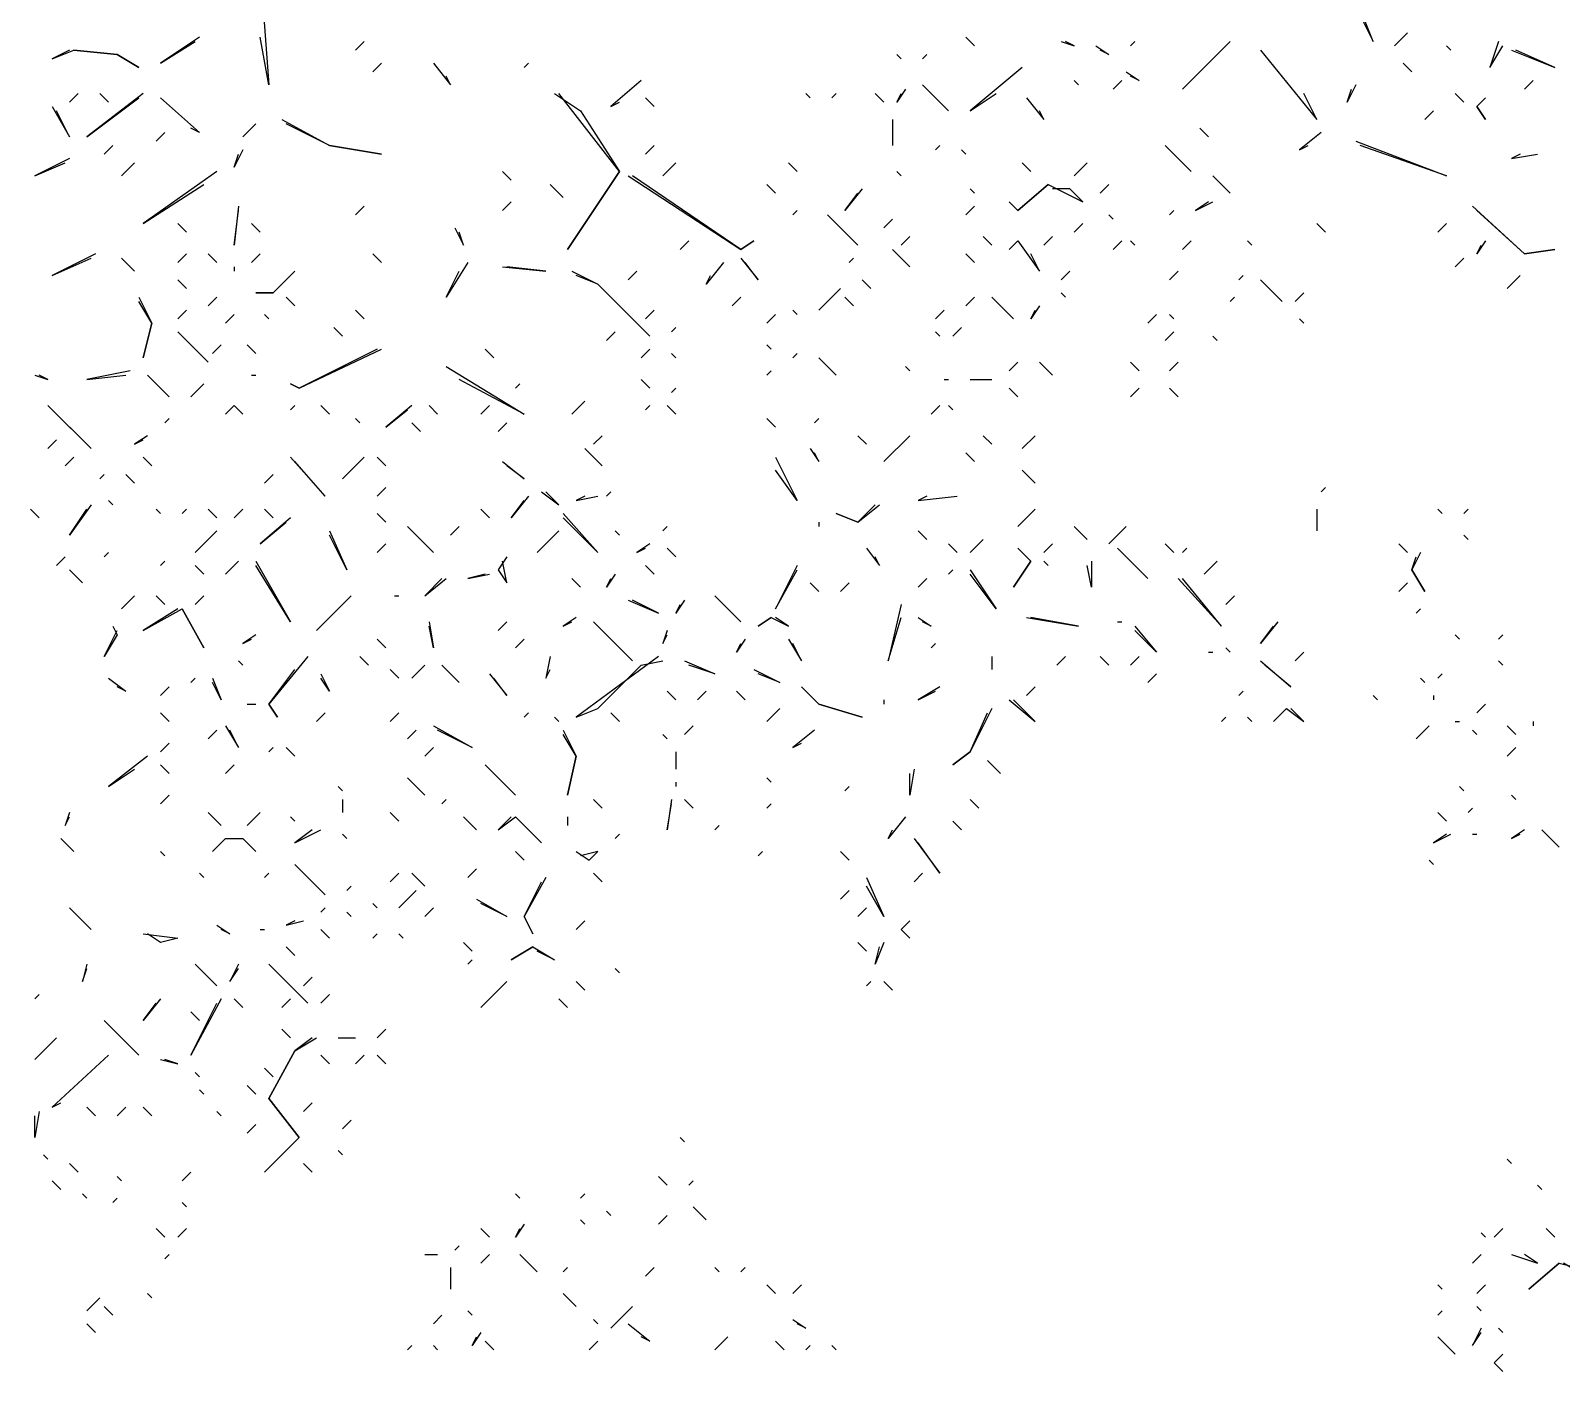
# Model space of a CAD drawing. Extents: x 1 to 2775, y -31 to 2075.
# Drawn here: x 2438.3 to 2497.2, y 1575.8 to 1627.4 of the extents above; entities that cross this region are included whole.
import ezdxf

# ---------------------------------------------------------------- set-up
doc = ezdxf.new("R2010")
doc.units = 0
doc.layers.add('LINEWORK', color=4, linetype='CONTINUOUS')

msp = doc.modelspace()

# ---------------------------------------------------------------- linework, layer by layer
at = {"layer": 'LINEWORK'}
for points in [[(2447.1667, 1629.8333), (2447.5, 1625.3333), (2447.1667, 1627.1667)], [(2489.5, 1628), (2490, 1627), (2489.6667, 1627.8333)], [(2491.3333, 1627.3333), (2490.8333, 1626.8333)], [(2444.8333, 1627.1667), (2443.3333, 1626.1667), (2444.6667, 1627)], [(2451.1667, 1627), (2450.8333, 1626.6667)], [(2474.3333, 1627.1667), (2474.6667, 1626.8333)], [(2478, 1627), (2478.5, 1626.8333), (2478.1667, 1627)], [(2479.3333, 1626.8333), (2479.8333, 1626.5), (2479.5, 1626.6667)], [(2480.8333, 1627), (2480.6667, 1626.8333)], [(2484.5, 1627), (2482.6667, 1625.1667)], [(2492.8333, 1626.8333), (2493, 1626.6667)], [(2494.8333, 1627), (2494.5, 1626), (2495, 1626.8333)], [(2439.8333, 1626.6667), (2439.1667, 1626.3333), (2440, 1626.6667), (2441.6667, 1626.5), (2442.5, 1626), (2441.6667, 1626.5), (2440, 1626.6667)], [(2451.8333, 1626.1667), (2451.5, 1625.8333)], [(2453.8333, 1626.1667), (2454.5, 1625.3333), (2454.3333, 1625.6667)], [(2457.5, 1626.1667), (2457.3333, 1626)], [(2471.6667, 1626.5), (2471.8333, 1626.3333)], [(2472.8333, 1626.5), (2472.6667, 1626.3333)], [(2485.6667, 1626.6667), (2487.8333, 1624), (2487.3333, 1625)], [(2491.1667, 1626.1667), (2491.5, 1625.8333)], [(2495.3333, 1626.6667), (2497, 1626), (2495.5, 1626.6667)], [(2476.5, 1626), (2474.5, 1624.3333), (2475.5, 1625)], [(2480.5, 1625.8333), (2481, 1625.5), (2480.6667, 1625.6667)], [(2440.1667, 1625), (2439.8333, 1624.6667)], [(2442.6667, 1625), (2440.5, 1623.3333), (2442.5, 1624.8333)], [(2441, 1625), (2441.3333, 1624.6667)], [(2458.5, 1625), (2459.5, 1624.3333), (2461, 1622), (2459, 1619), (2461, 1622), (2458.6667, 1625)], [(2461.8333, 1625.5), (2460.6667, 1624.5), (2461, 1624.6667)], [(2468.1667, 1625), (2468.3333, 1624.8333)], [(2469.3333, 1625), (2469.1667, 1624.8333)], [(2470.8333, 1625), (2471.1667, 1624.6667)], [(2472, 1625.1667), (2471.6667, 1624.6667), (2471.8333, 1625)], [(2472.6667, 1625.3333), (2473.6667, 1624.3333)], [(2478.5, 1625.5), (2478.6667, 1625.3333)], [(2480.3333, 1625.5), (2480, 1625.1667)], [(2489.3333, 1625.3333), (2489, 1624.6667), (2489.1667, 1625.1667)], [(2493.1667, 1625), (2493.5, 1624.6667)], [(2496.1667, 1625.5), (2495.8333, 1625.1667)], [(2439.1667, 1624.5), (2439.8333, 1623.3333), (2439.3333, 1624.3333)], [(2443.3333, 1624.8333), (2444.8333, 1623.5), (2444.5, 1623.6667)], [(2462, 1624.8333), (2462.3333, 1624.5)], [(2476.6667, 1624.8333), (2477.3333, 1624), (2477.1667, 1624.3333)], [(2494.3333, 1624.8333), (2494, 1624.5), (2494.3333, 1624), (2494, 1624.5)], [(2447, 1623.8333), (2446.5, 1623.3333)], [(2448, 1624), (2449.8333, 1623), (2451.8333, 1622.6667), (2449.8333, 1623), (2448.1667, 1623.8333)], [(2471.5, 1624), (2471.5, 1623)], [(2492.3333, 1624.3333), (2492, 1624)], [(2443.5, 1623.5), (2443.1667, 1623.1667)], [(2483.3333, 1623.6667), (2483.6667, 1623.3333)], [(2488, 1623.5), (2487.1667, 1622.8333), (2487.5, 1623)], [(2489.3333, 1623.1667), (2492.8333, 1621.8333), (2489.5, 1623)], [(2441.5, 1623), (2441.1667, 1622.6667)], [(2446.5, 1622.8333), (2446.1667, 1622.1667), (2446.3333, 1622.6667)], [(2462.3333, 1623), (2462, 1622.6667)], [(2473.3333, 1623), (2473.1667, 1622.8333)], [(2474.1667, 1622.8333), (2474.3333, 1622.6667)], [(2482, 1623), (2483, 1622)], [(2495.6667, 1622.6667), (2495.3333, 1622.5), (2496.3333, 1622.6667)], [(2439.8333, 1622.5), (2438.5, 1621.8333), (2439.6667, 1622.3333)], [(2442.3333, 1622.3333), (2441.8333, 1621.8333)], [(2445.5, 1622), (2442.6667, 1620), (2445, 1621.5)], [(2456.5, 1622), (2456.8333, 1621.6667)], [(2463.1667, 1622.3333), (2462.6667, 1621.8333)], [(2467.5, 1622.3333), (2467.8333, 1622)], [(2471.6667, 1622), (2471.8333, 1621.8333)], [(2476.5, 1622.3333), (2476.8333, 1622)], [(2479, 1622.3333), (2478.5, 1621.8333)], [(2458.3333, 1621.5), (2458.8333, 1621)], [(2461.3333, 1621.8333), (2465.6667, 1619), (2466.1667, 1619.3333), (2465.6667, 1619), (2461.5, 1621.8333)], [(2466.6667, 1621.5), (2467, 1621.1667)], [(2477.5, 1621.5), (2476.3333, 1620.5), (2476, 1620.8333), (2476.3333, 1620.5), (2477.5, 1621.5), (2478.8333, 1620.8333), (2478.3333, 1621.3333), (2477.6667, 1621.3333)], [(2479.8333, 1621.5), (2479.5, 1621.1667)], [(2483.8333, 1621.8333), (2484.5, 1621.1667)], [(2456.8333, 1620.8333), (2456.5, 1620.5)], [(2470.3333, 1621.3333), (2469.6667, 1620.5), (2470.1667, 1621.1667)], [(2474.5, 1621.3333), (2474.6667, 1621.1667)], [(2483.6667, 1620.8333), (2483.1667, 1620.5), (2483.8333, 1620.8333)], [(2446.3333, 1620.6667), (2446.1667, 1619.1667), (2446.3333, 1620.5)], [(2451.1667, 1620.6667), (2450.8333, 1620.3333)], [(2467.8333, 1620.5), (2467.6667, 1620.3333)], [(2469, 1620.3333), (2470.1667, 1619.1667)], [(2474.6667, 1620.6667), (2474.3333, 1620.3333)], [(2479.8333, 1620.3333), (2480, 1620.1667)], [(2482.3333, 1620.5), (2482.1667, 1620.3333)], [(2493.8333, 1620.6667), (2495.8333, 1618.8333), (2497, 1619), (2495.8333, 1618.8333), (2494, 1620.5)], [(2444, 1620), (2444.3333, 1619.6667)], [(2446.8333, 1620), (2447.1667, 1619.6667)], [(2454.6667, 1619.8333), (2455, 1619.1667), (2454.8333, 1619.6667)], [(2471.5, 1620.1667), (2471.1667, 1619.8333)], [(2478.8333, 1620), (2478.5, 1619.6667)], [(2487.8333, 1620), (2488.1667, 1619.6667)], [(2492.8333, 1620), (2492.5, 1619.6667)], [(2463.6667, 1619.3333), (2463.3333, 1619)], [(2472.1667, 1619.5), (2471.8333, 1619.1667)], [(2475, 1619.5), (2475.3333, 1619.1667)], [(2476.3333, 1619.3333), (2476, 1619), (2476.3333, 1619.3333), (2477.1667, 1618.1667), (2476.8333, 1618.8333)], [(2477.6667, 1619.5), (2477.3333, 1619.1667)], [(2480.3333, 1619.3333), (2480, 1619)], [(2480.6667, 1619.3333), (2480.8333, 1619.1667)], [(2483, 1619.3333), (2482.6667, 1619)], [(2485.1667, 1619.3333), (2485.3333, 1619.1667)], [(2494.3333, 1619.3333), (2494, 1618.8333), (2494.1667, 1619.1667)], [(2440.8333, 1618.8333), (2439.1667, 1618), (2440.6667, 1618.6667)], [(2441.8333, 1618.6667), (2442.3333, 1618.1667)], [(2444.3333, 1618.8333), (2444, 1618.5)], [(2445.1667, 1618.8333), (2445.5, 1618.5)], [(2447.1667, 1618.8333), (2446.8333, 1618.5)], [(2451.5, 1618.8333), (2451.8333, 1618.5)], [(2455.1667, 1618.5), (2454.3333, 1617.1667), (2454.8333, 1618.1667)], [(2465, 1618.5), (2464.3333, 1617.6667), (2464.5, 1618)], [(2465.6667, 1618.6667), (2466.3333, 1617.8333), (2465.8333, 1618.5)], [(2470, 1618.6667), (2469.8333, 1618.5)], [(2471.5, 1619), (2472.1667, 1618.3333)], [(2474.3333, 1618.8333), (2474.6667, 1618.5)], [(2493.5, 1618.6667), (2493.1667, 1618.3333)], [(2446.1667, 1618.3333), (2446.1667, 1618.1667)], [(2448.5, 1618.1667), (2447.6667, 1617.3333), (2447, 1617.3333), (2447.6667, 1617.3333)], [(2456.5, 1618.3333), (2458.1667, 1618.1667), (2456.6667, 1618.3333)], [(2459.1667, 1618.1667), (2460.1667, 1617.6667), (2462.1667, 1615.6667), (2460.1667, 1617.6667), (2459.3333, 1618)], [(2461.6667, 1618.1667), (2461.3333, 1617.8333)], [(2478.3333, 1618.1667), (2478, 1617.8333)], [(2482.5, 1618.1667), (2482.1667, 1617.8333)], [(2485, 1618), (2484.8333, 1617.8333)], [(2495.6667, 1618), (2495.1667, 1617.5)], [(2444, 1617.8333), (2444.3333, 1617.5)], [(2469.5, 1617.5), (2468.6667, 1616.6667)], [(2470.3333, 1617.8333), (2470.6667, 1617.5)], [(2478, 1617.3333), (2478.1667, 1617.1667)], [(2485.6667, 1617.8333), (2486.5, 1617)], [(2487.3333, 1617.3333), (2487, 1617)], [(2442.5, 1617.1667), (2443, 1616.1667), (2442.6667, 1614.8333), (2443, 1616.1667), (2442.5, 1617)], [(2445.5, 1617.1667), (2445.1667, 1616.8333)], [(2448.1667, 1617.1667), (2448.5, 1616.8333)], [(2465.6667, 1617.1667), (2465.3333, 1616.8333)], [(2469.6667, 1617.1667), (2470, 1616.8333)], [(2474.6667, 1617.1667), (2474.3333, 1616.8333)], [(2475.3333, 1617.1667), (2476.1667, 1616.3333)], [(2477.1667, 1616.8333), (2476.8333, 1616.3333), (2477, 1616.6667)], [(2484.6667, 1617.1667), (2484.5, 1617)], [(2444.3333, 1616.6667), (2444, 1616.3333)], [(2446.1667, 1616.5), (2445.8333, 1616.1667)], [(2447.3333, 1616.5), (2447.5, 1616.3333)], [(2450.8333, 1616.6667), (2451.1667, 1616.3333)], [(2462.3333, 1616.6667), (2462, 1616.3333)], [(2467, 1616.5), (2466.6667, 1616.1667)], [(2467.6667, 1616.6667), (2467.8333, 1616.5)], [(2473.5, 1616.6667), (2473.1667, 1616.3333)], [(2481.6667, 1616.5), (2481.3333, 1616.1667)], [(2482.1667, 1616.5), (2482.3333, 1616.3333)], [(2487.1667, 1616.3333), (2487.3333, 1616.1667)], [(2444, 1615.8333), (2445.1667, 1614.6667)], [(2450, 1616), (2450.3333, 1615.6667)], [(2460.8333, 1615.8333), (2460.5, 1615.5)], [(2463.1667, 1616), (2463, 1615.8333)], [(2473.1667, 1615.8333), (2473.3333, 1615.6667)], [(2474.1667, 1616), (2473.8333, 1615.6667)], [(2482.3333, 1615.8333), (2482, 1615.5)], [(2483.8333, 1615.6667), (2484, 1615.5)], [(2445.6667, 1615.3333), (2445.3333, 1615)], [(2446.6667, 1615.3333), (2447, 1615)], [(2451.6667, 1615.1667), (2448.6667, 1613.6667), (2448.3333, 1613.8333), (2448.6667, 1613.6667), (2451.8333, 1615.1667)], [(2455.8333, 1615.1667), (2456.1667, 1614.8333)], [(2462.1667, 1615.1667), (2461.8333, 1614.8333)], [(2463, 1615), (2463.1667, 1614.8333)], [(2466.6667, 1615.3333), (2466.8333, 1615.1667)], [(2467.8333, 1615), (2467.6667, 1614.8333)], [(2442.1667, 1614.3333), (2440.5, 1614), (2442, 1614.1667)], [(2454.3333, 1614.5), (2457.3333, 1612.6667), (2454.8333, 1614)], [(2466.8333, 1614.3333), (2466.6667, 1614.1667)], [(2468.6667, 1614.8333), (2469.3333, 1614.1667)], [(2472, 1614.5), (2472.1667, 1614.3333)], [(2476.3333, 1614.6667), (2476, 1614.3333)], [(2477.1667, 1614.6667), (2477.6667, 1614.1667)], [(2480.6667, 1614.6667), (2481, 1614.3333)], [(2482.5, 1614.6667), (2482.1667, 1614.3333)], [(2438.5, 1614.1667), (2439, 1614), (2438.6667, 1614.1667)], [(2442.8333, 1614.1667), (2443.6667, 1613.3333)], [(2445, 1613.8333), (2444.5, 1613.3333)], [(2446.8333, 1614.1667), (2447, 1614.1667)], [(2457.1667, 1613.8333), (2457, 1613.6667)], [(2461.8333, 1614), (2462.1667, 1613.6667)], [(2473.5, 1614), (2473.6667, 1614)], [(2474.5, 1614), (2475.3333, 1614)], [(2459.6667, 1613.1667), (2459.1667, 1612.6667)], [(2463.1667, 1613.6667), (2463, 1613.5)], [(2476, 1613.6667), (2476.3333, 1613.3333)], [(2481, 1613.6667), (2480.6667, 1613.3333)], [(2482.1667, 1613.6667), (2482.5, 1613.3333)], [(2439, 1613), (2440.6667, 1611.3333), (2439.1667, 1612.8333)], [(2446.1667, 1613), (2445.8333, 1612.6667), (2446.1667, 1613), (2446.5, 1612.6667)], [(2448.5, 1613), (2448.3333, 1612.8333)], [(2449.5, 1613), (2449.8333, 1612.6667)], [(2453, 1613), (2452, 1612.1667), (2452.8333, 1612.8333)], [(2453.6667, 1613), (2454, 1612.6667)], [(2456, 1613), (2455.6667, 1612.6667)], [(2462.1667, 1613), (2462, 1612.8333)], [(2462.8333, 1613), (2463.1667, 1612.6667)], [(2473.3333, 1613), (2473, 1612.6667)], [(2473.6667, 1613), (2473.8333, 1612.8333)], [(2443.6667, 1612.5), (2443.5, 1612.3333)], [(2450.8333, 1612.5), (2451, 1612.3333)], [(2453, 1612.3333), (2453.3333, 1612)], [(2456.6667, 1612.3333), (2456.3333, 1612)], [(2466.6667, 1612.5), (2467, 1612.1667)], [(2468.6667, 1612.5), (2468.5, 1612.3333)], [(2439.3333, 1611.6667), (2439, 1611.3333)], [(2442.8333, 1611.8333), (2442.3333, 1611.5), (2442.6667, 1611.6667)], [(2460.3333, 1611.8333), (2460, 1611.5)], [(2470.1667, 1611.8333), (2470.5, 1611.5)], [(2472.1667, 1611.8333), (2471.1667, 1610.8333)], [(2475, 1611.8333), (2475.3333, 1611.5)], [(2477, 1611.8333), (2476.5, 1611.3333)], [(2440, 1611), (2439.6667, 1610.6667)], [(2442.6667, 1611), (2443, 1610.6667)], [(2448.3333, 1611), (2449.6667, 1609.5), (2448.5, 1610.8333)], [(2451.1667, 1611), (2450.3333, 1610.1667)], [(2451.6667, 1611), (2452, 1610.6667)], [(2456.5, 1610.8333), (2457.3333, 1610.1667), (2456.6667, 1610.6667)], [(2459.6667, 1611.3333), (2460.3333, 1610.6667)], [(2467, 1611), (2467.8333, 1609.3333), (2467, 1610.5)], [(2468.3333, 1611.3333), (2468.6667, 1610.8333), (2468.5, 1611.1667)], [(2474.3333, 1611.1667), (2474.6667, 1610.8333)], [(2441.1667, 1610.3333), (2441, 1610.1667)], [(2442, 1610.3333), (2442.3333, 1610)], [(2447.6667, 1610.3333), (2447.3333, 1610)], [(2476.5, 1610.5), (2477, 1610)], [(2452, 1609.8333), (2451.6667, 1609.5)], [(2458, 1609.6667), (2458.6667, 1609.1667), (2458.1667, 1609.6667)], [(2460.6667, 1609.6667), (2460.5, 1609.5)], [(2488.1667, 1609.8333), (2488, 1609.6667)], [(2440.6667, 1609.1667), (2439.8333, 1608), (2440.5, 1609)], [(2441.3333, 1609.3333), (2441.5, 1609.1667)], [(2457.5, 1609.5), (2456.8333, 1608.6667), (2457.3333, 1609.3333)], [(2459.6667, 1609.5), (2459.3333, 1609.3333), (2460.1667, 1609.5)], [(2470.8333, 1609.1667), (2470.1667, 1608.5), (2469.3333, 1608.8333), (2470.1667, 1608.5), (2471, 1609.1667)], [(2472.8333, 1609.5), (2472.5, 1609.3333), (2474, 1609.5)], [(2438.3333, 1609), (2438.6667, 1608.6667)], [(2443.1667, 1609), (2443.3333, 1608.8333)], [(2444.3333, 1609), (2444.1667, 1608.8333)], [(2445.1667, 1609), (2445.5, 1608.6667)], [(2446.5, 1609), (2446.1667, 1608.6667)], [(2448.3333, 1608.6667), (2447.1667, 1607.6667), (2448.1667, 1608.5)], [(2447.3333, 1609), (2447.6667, 1608.6667)], [(2451.6667, 1608.8333), (2452, 1608.5)], [(2455.6667, 1609), (2456, 1608.6667)], [(2458.8333, 1608.8333), (2460.1667, 1607.3333), (2458.8333, 1608.6667)], [(2468.6667, 1608.5), (2468.6667, 1608.3333)], [(2477, 1609), (2476.3333, 1608.3333)], [(2487.8333, 1609), (2487.8333, 1608.1667)], [(2492.5, 1609), (2492.6667, 1608.8333)], [(2493.6667, 1609), (2493.5, 1608.8333)], [(2445.5, 1608.1667), (2444.6667, 1607.3333)], [(2449.8333, 1608.1667), (2450.5, 1606.6667), (2449.8333, 1608)], [(2452.8333, 1608.3333), (2453.8333, 1607.3333)], [(2454.8333, 1608.3333), (2454.5, 1608)], [(2458.6667, 1608.1667), (2457.8333, 1607.3333)], [(2460.8333, 1608.1667), (2461, 1608)], [(2462.8333, 1608.3333), (2462.6667, 1608.1667)], [(2472.5, 1608.1667), (2472.8333, 1607.8333)], [(2478.5, 1608.3333), (2479, 1607.8333)], [(2480.5, 1608.3333), (2479.8333, 1607.6667)], [(2493.5, 1608), (2493.6667, 1607.8333)], [(2441.3333, 1607.3333), (2441.1667, 1607.1667)], [(2452, 1607.6667), (2451.6667, 1607.3333)], [(2462.1667, 1607.6667), (2461.6667, 1607.3333), (2462, 1607.5)], [(2462.8333, 1607.5), (2463.1667, 1607.1667)], [(2470.5, 1607.5), (2471, 1606.8333), (2470.8333, 1607.1667)], [(2473.6667, 1607.6667), (2474, 1607.3333)], [(2475, 1607.8333), (2474.5, 1607.3333)], [(2476.3333, 1607.5), (2476.8333, 1607), (2476.1667, 1606), (2476.8333, 1607)], [(2477.6667, 1607.6667), (2477.3333, 1607.3333)], [(2480.1667, 1607.5), (2481.3333, 1606.3333)], [(2482, 1607.6667), (2482.3333, 1607.3333)], [(2482.8333, 1607.5), (2482.6667, 1607.3333)], [(2491, 1607.6667), (2491.3333, 1607.3333)], [(2491.8333, 1607.3333), (2491.5, 1606.6667), (2492, 1605.8333), (2491.5, 1606.6667), (2491.6667, 1607.1667)], [(2439.6667, 1607.1667), (2439.3333, 1606.8333)], [(2439.8333, 1606.6667), (2440.3333, 1606.1667)], [(2443.5, 1607), (2443.3333, 1606.8333)], [(2444.6667, 1606.8333), (2445, 1606.5)], [(2446.3333, 1607), (2445.8333, 1606.5)], [(2447, 1607), (2448.3333, 1604.6667), (2447, 1606.8333)], [(2456.6667, 1607.1667), (2456.3333, 1606.6667), (2456.6667, 1606.1667), (2456.5, 1607)], [(2462, 1606.8333), (2462.3333, 1606.5)], [(2467.8333, 1606.8333), (2467, 1605.1667), (2467.8333, 1606.6667)], [(2473.8333, 1606.6667), (2473.6667, 1606.5)], [(2474.5, 1606.6667), (2475.5, 1605.1667), (2474.5, 1606.5)], [(2477.3333, 1607), (2477.5, 1606.8333)], [(2479.1667, 1607), (2479.1667, 1606), (2479, 1606.8333)], [(2484, 1607), (2483.5, 1606.5)], [(2454.1667, 1606.3333), (2453.5, 1605.6667), (2454.3333, 1606.3333)], [(2455.8333, 1606.5), (2455.1667, 1606.3333), (2456, 1606.5)], [(2459.1667, 1606.3333), (2459.5, 1606)], [(2460.8333, 1606.5), (2460.5, 1606), (2460.6667, 1606.3333)], [(2468.3333, 1606.1667), (2468.6667, 1605.8333)], [(2469.8333, 1606.1667), (2469.5, 1605.8333)], [(2472.8333, 1606.3333), (2472.5, 1606)], [(2482.5, 1606.3333), (2484.1667, 1604.5), (2482.6667, 1606.3333)], [(2491.3333, 1606.1667), (2491, 1605.8333)], [(2442.3333, 1605.6667), (2441.8333, 1605.1667)], [(2443.1667, 1605.6667), (2443.5, 1605.3333)], [(2445, 1605.6667), (2444.6667, 1605.3333)], [(2450.6667, 1605.6667), (2449.3333, 1604.3333)], [(2452.3333, 1605.6667), (2452.5, 1605.6667)], [(2461.3333, 1605.5), (2462.5, 1605), (2461.5, 1605.5)], [(2463.5, 1605.5), (2463.1667, 1605), (2463.3333, 1605.3333)], [(2464.6667, 1605.6667), (2465.6667, 1604.6667)], [(2484.6667, 1605.6667), (2484.3333, 1605.3333)], [(2444, 1605.1667), (2442.6667, 1604.3333), (2444.1667, 1605.1667), (2445, 1603.6667), (2444.1667, 1605.1667)], [(2471.8333, 1605.3333), (2471.3333, 1603.1667), (2471.8333, 1604.8333)], [(2491.8333, 1605.1667), (2491.6667, 1605)], [(2441.5, 1604.5), (2441.6667, 1604.1667), (2441.1667, 1603.3333), (2441.6667, 1604.3333)], [(2453.6667, 1604.6667), (2453.8333, 1603.6667), (2453.6667, 1604.5)], [(2456.6667, 1604.6667), (2456.3333, 1604.3333)], [(2459.3333, 1604.8333), (2458.8333, 1604.5), (2459.1667, 1604.6667)], [(2460, 1604.6667), (2461.5, 1603.1667)], [(2462.8333, 1604.3333), (2462.6667, 1603.8333), (2462.8333, 1604.1667)], [(2466.8333, 1604.8333), (2466.3333, 1604.5), (2466.8333, 1604.8333), (2467.5, 1604.5), (2467, 1604.8333)], [(2472.5, 1604.8333), (2473, 1604.5), (2472.6667, 1604.6667)], [(2476.6667, 1604.8333), (2478.6667, 1604.5), (2476.8333, 1604.8333)], [(2480.1667, 1604.6667), (2480.3333, 1604.6667)], [(2480.8333, 1604.5), (2481.6667, 1603.5), (2480.8333, 1604.3333)], [(2486.3333, 1604.6667), (2485.6667, 1603.8333), (2486.1667, 1604.5)], [(2447, 1604.1667), (2446.5, 1603.8333), (2446.8333, 1604)], [(2451.6667, 1604), (2452, 1603.6667)], [(2457.3333, 1604), (2457, 1603.6667)], [(2465.8333, 1604), (2465.5, 1603.5), (2465.6667, 1603.8333)], [(2467.5, 1604), (2468, 1603.1667), (2467.6667, 1603.8333)], [(2473.1667, 1603.8333), (2473, 1603.6667)], [(2493.1667, 1604.1667), (2493.3333, 1604)], [(2495, 1604.1667), (2494.8333, 1604)], [(2446.3333, 1603.1667), (2446.5, 1603)], [(2449, 1603.3333), (2447.5, 1601.5), (2447.8333, 1601), (2447.5, 1601.5), (2448.5, 1602.8333)], [(2451, 1603.3333), (2451.3333, 1603)], [(2458.3333, 1603.3333), (2458.1667, 1602.5), (2458.3333, 1602.8333)], [(2462.5, 1603.3333), (2459.3333, 1601), (2460.1667, 1601.3333), (2461.8333, 1603), (2462.6667, 1603.1667)], [(2463.5, 1603.1667), (2464.6667, 1602.6667), (2463.6667, 1603)], [(2475.3333, 1603.3333), (2475.3333, 1602.8333)], [(2478.1667, 1603.3333), (2477.8333, 1603)], [(2479.5, 1603.3333), (2479.8333, 1603)], [(2481, 1603.3333), (2480.6667, 1603)], [(2483.6667, 1603.5), (2483.8333, 1603.5)], [(2484.3333, 1603.6667), (2484.5, 1603.5)], [(2485.6667, 1603.1667), (2486.8333, 1602.1667), (2485.8333, 1603)], [(2487.3333, 1603.5), (2487, 1603.1667)], [(2494.8333, 1603.1667), (2495, 1603)], [(2449.5, 1602.6667), (2449.8333, 1602), (2449.5, 1602.5)], [(2452.1667, 1602.8333), (2452.5, 1602.5)], [(2453.5, 1603), (2453, 1602.5)], [(2454.1667, 1603), (2454.8333, 1602.3333)], [(2456, 1602.6667), (2456.6667, 1601.8333), (2456.1667, 1602.5)], [(2466.1667, 1602.8333), (2467.1667, 1602.3333), (2466.3333, 1602.6667)], [(2481.6667, 1602.6667), (2481.3333, 1602.3333)], [(2492.6667, 1602.6667), (2492.5, 1602.5)], [(2441.3333, 1602.5), (2442, 1602), (2441.6667, 1602.1667)], [(2443.6667, 1602.1667), (2443.3333, 1601.8333)], [(2444.6667, 1602.5), (2444.5, 1602.3333)], [(2445.3333, 1602.5), (2445.6667, 1601.6667), (2445.3333, 1602.3333)], [(2462.8333, 1602), (2463.1667, 1601.6667)], [(2464.3333, 1602), (2464, 1601.6667)], [(2465.5, 1602), (2465.8333, 1601.6667)], [(2468, 1602.1667), (2468.6667, 1601.5), (2470.3333, 1601), (2468.6667, 1601.5)], [(2473.3333, 1602.1667), (2472.5, 1601.6667), (2473.1667, 1602)], [(2477, 1602.1667), (2476.6667, 1601.8333)], [(2485, 1602), (2484.8333, 1601.8333)], [(2491.8333, 1602.5), (2492, 1602.3333)], [(2446.6667, 1601.5), (2447, 1601.5)], [(2471.1667, 1601.6667), (2471.1667, 1601.5)], [(2476, 1601.6667), (2477, 1600.8333), (2476.1667, 1601.6667)], [(2490, 1601.8333), (2490.1667, 1601.6667)], [(2492.3333, 1601.8333), (2492.3333, 1601.6667)], [(2494.3333, 1601.5), (2494, 1601.1667)], [(2443.3333, 1601.1667), (2443.6667, 1600.8333)], [(2449.6667, 1601.1667), (2449.3333, 1600.8333)], [(2452.5, 1601.1667), (2452.1667, 1600.8333)], [(2457.5, 1601.1667), (2457.3333, 1601)], [(2458.5, 1601), (2458.6667, 1600.8333)], [(2460.6667, 1601.1667), (2461, 1600.8333)], [(2467.1667, 1601.3333), (2466.6667, 1600.8333)], [(2475.3333, 1601.3333), (2474.5, 1599.6667), (2473.8333, 1599.1667), (2474.5, 1599.6667), (2475.1667, 1601.1667)], [(2484.3333, 1601), (2484.1667, 1600.8333)], [(2485.1667, 1601), (2485.3333, 1600.8333)], [(2486.6667, 1601.3333), (2486.1667, 1600.8333), (2486.6667, 1601.3333), (2487.3333, 1600.8333), (2486.8333, 1601.3333)], [(2493.1667, 1600.8333), (2493.3333, 1600.8333)], [(2496.1667, 1600.8333), (2496.1667, 1600.6667)], [(2445.5, 1600.5), (2445.1667, 1600.1667)], [(2445.8333, 1600.6667), (2446.3333, 1599.8333), (2446, 1600.5)], [(2453.1667, 1600.5), (2452.8333, 1600.1667)], [(2453.8333, 1600.6667), (2455.3333, 1599.8333), (2454, 1600.5)], [(2458.8333, 1600.5), (2459.3333, 1599.5), (2459, 1598), (2459.3333, 1599.5), (2458.8333, 1600.3333)], [(2462.6667, 1600.3333), (2462.8333, 1600.1667)], [(2463.8333, 1600.6667), (2463.5, 1600.3333)], [(2468.5, 1600.5), (2467.6667, 1599.8333), (2468, 1600)], [(2492.1667, 1600.6667), (2491.6667, 1600.1667)], [(2493.8333, 1600.5), (2494, 1600.3333)], [(2495.1667, 1600.6667), (2495.5, 1600.3333)], [(2443.6667, 1600), (2443.3333, 1599.6667)], [(2447.6667, 1599.8333), (2447.5, 1599.6667)], [(2448.1667, 1599.8333), (2448.5, 1599.5)], [(2453.8333, 1599.8333), (2453.5, 1599.5)], [(2463.1667, 1599.6667), (2463.1667, 1599)], [(2495.5, 1599.8333), (2495.1667, 1599.5)], [(2442.8333, 1599.5), (2441.3333, 1598.3333), (2442.3333, 1599)], [(2443.3333, 1599.1667), (2443.6667, 1598.8333)], [(2446.1667, 1599.1667), (2445.8333, 1598.8333)], [(2455.8333, 1599.1667), (2457, 1598)], [(2472.3333, 1599), (2472.1667, 1598), (2472.1667, 1598.8333)], [(2475.1667, 1599.3333), (2475.6667, 1598.8333)], [(2452.8333, 1598.6667), (2453.5, 1598)], [(2463.1667, 1598.5), (2463.1667, 1598.3333)], [(2466.6667, 1598.6667), (2466.8333, 1598.5)], [(2443.6667, 1598), (2443.3333, 1597.6667)], [(2450.1667, 1598.3333), (2450.3333, 1598.1667)], [(2450.3333, 1597.8333), (2450.3333, 1597.3333)], [(2454.3333, 1597.8333), (2454.1667, 1597.6667)], [(2460, 1597.8333), (2460.3333, 1597.5)], [(2463, 1597.8333), (2462.8333, 1596.6667), (2463, 1597.6667)], [(2463.5, 1597.8333), (2463.8333, 1597.5)], [(2469.8333, 1598.3333), (2469.6667, 1598.1667)], [(2474.5, 1597.8333), (2474.8333, 1597.5)], [(2493.3333, 1598.3333), (2493.5, 1598.1667)], [(2495.3333, 1598), (2495.5, 1597.8333)], [(2439.8333, 1597.3333), (2439.6667, 1596.8333), (2439.8333, 1597.1667)], [(2445.1667, 1597.3333), (2445.6667, 1596.8333)], [(2447.1667, 1597.3333), (2446.6667, 1596.8333)], [(2452.1667, 1597.3333), (2452.5, 1597)], [(2466.8333, 1597.6667), (2466.6667, 1597.5)], [(2492.5, 1597.3333), (2492.8333, 1597)], [(2493.8333, 1597.5), (2493.6667, 1597.3333)], [(2448.3333, 1597.1667), (2448.5, 1597)], [(2449.1667, 1596.6667), (2448.5, 1596.1667), (2449.5, 1596.6667)], [(2455, 1597.1667), (2455.5, 1596.6667)], [(2456.8333, 1597.1667), (2456.3333, 1596.6667), (2457, 1597.1667), (2458, 1596.1667), (2457, 1597.1667)], [(2459, 1597.1667), (2459, 1596.8333)], [(2464.8333, 1596.8333), (2464.6667, 1596.6667)], [(2472, 1597.1667), (2471.3333, 1596.3333), (2471.5, 1596.6667)], [(2473.8333, 1597), (2474.1667, 1596.6667)], [(2495.8333, 1596.6667), (2495.3333, 1596.3333), (2495.6667, 1596.5)], [(2496.5, 1596.6667), (2497.1667, 1596)], [(2439.5, 1596.3333), (2440, 1595.8333)], [(2445.8333, 1596.3333), (2445.3333, 1595.8333), (2445.8333, 1596.3333), (2446.5, 1596.3333), (2447, 1595.8333), (2446.5, 1596.3333)], [(2450.3333, 1596.5), (2450.5, 1596.3333)], [(2461, 1596.5), (2460.8333, 1596.3333)], [(2472.3333, 1596.3333), (2473.3333, 1595), (2472.5, 1596.1667)], [(2492.8333, 1596.5), (2492.3333, 1596.1667), (2493, 1596.5)], [(2493.8333, 1596.5), (2494, 1596.5)], [(2443.3333, 1595.8333), (2443.5, 1595.6667)], [(2457, 1595.8333), (2457.3333, 1595.5)], [(2459.3333, 1595.8333), (2459.8333, 1595.5), (2460.1667, 1595.8333), (2459.5, 1595.6667)], [(2466.5, 1595.8333), (2466.3333, 1595.6667)], [(2469.5, 1595.8333), (2469.8333, 1595.5)], [(2492.1667, 1595.5), (2492.3333, 1595.3333)], [(2444.8333, 1595), (2445, 1594.8333)], [(2447.5, 1595), (2447.3333, 1594.8333)], [(2448.5, 1595.3333), (2449.6667, 1594.1667)], [(2452.5, 1595), (2452.1667, 1594.6667)], [(2453, 1595), (2453.5, 1594.5)], [(2455.5, 1595.1667), (2455.1667, 1594.8333)], [(2460, 1595), (2460.3333, 1594.6667)], [(2472.6667, 1595), (2472.3333, 1594.6667)], [(2450.6667, 1594.5), (2450.5, 1594.3333)], [(2453.1667, 1594.3333), (2452.5, 1593.6667)], [(2458.1667, 1594.8333), (2457.3333, 1593.3333), (2457.6667, 1592.6667), (2457.3333, 1593.3333), (2458, 1594.6667)], [(2469.8333, 1594.3333), (2469.5, 1594)], [(2470.5, 1594.8333), (2471.1667, 1593.3333), (2470.5, 1594.5)], [(2451.5, 1593.8333), (2451.6667, 1593.6667)], [(2455.5, 1594), (2456.6667, 1593.3333), (2455.6667, 1593.8333)], [(2439.8333, 1593.6667), (2440.6667, 1592.8333)], [(2448.5, 1593.1667), (2448.1667, 1593), (2448.8333, 1593.1667)], [(2449.6667, 1593.6667), (2449.5, 1593.5)], [(2450.5, 1593.5), (2450.6667, 1593.3333)], [(2453.8333, 1593.6667), (2453.5, 1593.3333)], [(2459.6667, 1593.1667), (2459.3333, 1592.8333)], [(2470.5, 1593.6667), (2470.1667, 1593.3333)], [(2472.1667, 1593.1667), (2471.8333, 1592.8333), (2472.1667, 1592.5), (2471.8333, 1592.8333)], [(2442.6667, 1592.6667), (2444, 1592.5), (2443.3333, 1592.3333), (2442.8333, 1592.6667)], [(2445.5, 1593), (2446, 1592.6667), (2445.6667, 1592.8333)], [(2447.1667, 1592.8333), (2447.3333, 1592.8333)], [(2449.5, 1592.8333), (2449.8333, 1592.5)], [(2451.6667, 1592.6667), (2451.5, 1592.5)], [(2452.5, 1592.6667), (2452.6667, 1592.5)], [(2448.1667, 1592.1667), (2448.5, 1591.8333)], [(2455, 1592.3333), (2455.3333, 1592)], [(2457.6667, 1592.1667), (2456.8333, 1591.6667), (2457.6667, 1592.1667), (2458.5, 1591.6667), (2457.8333, 1592)], [(2470.1667, 1592.3333), (2470.5, 1592)], [(2471.1667, 1592.3333), (2470.8333, 1591.5), (2471, 1592.1667)], [(2440.5, 1591.5), (2440.3333, 1590.8333), (2440.5, 1591.3333)], [(2444.6667, 1591.5), (2445.5, 1590.6667)], [(2446.3333, 1591.5), (2446, 1590.8333), (2446.3333, 1591.3333)], [(2447.5, 1591.5), (2449, 1590)], [(2455.3333, 1591.6667), (2455.1667, 1591.5)], [(2449.1667, 1591), (2448.8333, 1590.6667)], [(2456.6667, 1590.8333), (2455.6667, 1589.8333)], [(2459.3333, 1590.8333), (2459.6667, 1590.5)], [(2460.8333, 1591.3333), (2461, 1591.1667)], [(2470.6667, 1590.8333), (2470.5, 1590.6667)], [(2471.1667, 1590.8333), (2471.5, 1590.5)], [(2438.6667, 1590.3333), (2438.5, 1590.1667)], [(2443.3333, 1590.1667), (2442.6667, 1589.3333), (2443.1667, 1590)], [(2445.6667, 1590.1667), (2444.5, 1588), (2445.5, 1590)], [(2446.1667, 1590.1667), (2446.5, 1589.8333)], [(2448.3333, 1590.1667), (2448, 1589.8333)], [(2449.8333, 1590.3333), (2449.5, 1590)], [(2458.6667, 1590.1667), (2459, 1589.8333)], [(2444.5, 1589.6667), (2444.8333, 1589.3333)], [(2441.1667, 1589.3333), (2442.5, 1588), (2441.3333, 1589.1667)], [(2448, 1589), (2448.3333, 1588.6667)], [(2452, 1589), (2451.6667, 1588.6667)], [(2439.3333, 1588.6667), (2438.5, 1587.8333)], [(2449.1667, 1588.6667), (2448.5, 1588.1667), (2447.5, 1586.3333), (2448.6667, 1584.8333), (2447.3333, 1583.5), (2448.6667, 1584.8333), (2447.5, 1586.3333), (2448.5, 1588.1667), (2449.3333, 1588.6667)], [(2450.1667, 1588.6667), (2450.8333, 1588.6667)], [(2441.3333, 1588), (2439.1667, 1586), (2439.5, 1586.1667)], [(2443.3333, 1587.8333), (2444, 1587.6667), (2443.5, 1587.8333)], [(2449.5, 1588), (2449.8333, 1587.6667)], [(2451.1667, 1588), (2450.8333, 1587.6667)], [(2451.6667, 1588), (2452, 1587.6667)], [(2444.6667, 1587.3333), (2444.8333, 1587.1667)], [(2447.3333, 1587.5), (2447.6667, 1587.1667)], [(2444.8333, 1586.6667), (2445, 1586.5)], [(2446.6667, 1586.8333), (2447, 1586.5)], [(2449.1667, 1586.1667), (2448.8333, 1585.8333)], [(2438.6667, 1585.8333), (2438.5, 1584.8333), (2438.5, 1585.6667)], [(2440.5, 1586), (2440.8333, 1585.6667)], [(2442, 1586), (2441.6667, 1585.6667)], [(2442.6667, 1586), (2443, 1585.6667)], [(2445.5, 1585.8333), (2445.6667, 1585.6667)], [(2450.6667, 1585.5), (2450.3333, 1585.1667)], [(2447, 1585.3333), (2446.6667, 1585)], [(2450.1667, 1584.3333), (2450.3333, 1584.1667)], [(2463.3333, 1584.8333), (2463.5, 1584.6667)], [(2438.8333, 1584.1667), (2439, 1584)], [(2439.8333, 1583.8333), (2440.1667, 1583.5)], [(2448.8333, 1583.8333), (2449.1667, 1583.5)], [(2495.1667, 1584), (2495.3333, 1583.8333)], [(2439.1667, 1583.1667), (2439.5, 1582.8333)], [(2441.6667, 1583.3333), (2441.8333, 1583.1667)], [(2444.5, 1583.5), (2444.1667, 1583.1667)], [(2462.5, 1583.3333), (2462.8333, 1583)], [(2463.8333, 1583.1667), (2463.6667, 1583)], [(2440.3333, 1582.6667), (2440.5, 1582.5)], [(2457, 1582.6667), (2457.1667, 1582.5)], [(2459.6667, 1582.6667), (2459.5, 1582.5)], [(2496.3333, 1583), (2496.5, 1582.8333)], [(2441.6667, 1582.5), (2441.5, 1582.3333)], [(2444.1667, 1582.3333), (2444.3333, 1582.1667)], [(2460.5, 1582), (2460.6667, 1581.8333)], [(2463.8333, 1582.1667), (2464.3333, 1581.6667)], [(2443.1667, 1581.3333), (2443.5, 1581)], [(2444.3333, 1581.3333), (2444, 1581)], [(2455.6667, 1581.3333), (2456, 1581)], [(2457.3333, 1581.5), (2457, 1581), (2457.1667, 1581.3333)], [(2459.5, 1581.6667), (2459.6667, 1581.5)], [(2462.8333, 1581.8333), (2462.5, 1581.5)], [(2495, 1581.3333), (2494.6667, 1581)], [(2496.6667, 1581.3333), (2497, 1581)], [(2494.1667, 1581.1667), (2494.3333, 1581)], [(2443.6667, 1580.3333), (2443.5, 1580.1667)], [(2453.5, 1580.3333), (2454, 1580.3333)], [(2454.8333, 1580.6667), (2454.6667, 1580.5)], [(2456, 1580.3333), (2455.6667, 1580)], [(2457.1667, 1580.3333), (2457.8333, 1579.6667)], [(2494.1667, 1580.3333), (2493.8333, 1580)], [(2495.3333, 1580.3333), (2496.3333, 1580), (2495.8333, 1580.3333)], [(2454.5, 1579.8333), (2454.5, 1579)], [(2459, 1579.8333), (2458.8333, 1579.6667)], [(2462.3333, 1579.8333), (2462, 1579.5)], [(2464.6667, 1579.8333), (2464.8333, 1579.6667)], [(2465.8333, 1579.8333), (2465.6667, 1579.6667)], [(2497.1667, 1580), (2496, 1579), (2497.1667, 1580), (2498.5, 1579.6667), (2498.1667, 1579.5), (2497.3333, 1580)], [(2466.6667, 1579.1667), (2467, 1578.8333)], [(2468, 1579.1667), (2467.6667, 1578.8333)], [(2492.5, 1579.1667), (2492.6667, 1579)], [(2494.3333, 1579.1667), (2494, 1578.8333)], [(2441, 1578.6667), (2440.5, 1578.1667)], [(2442.8333, 1578.8333), (2443, 1578.6667)], [(2458.8333, 1578.8333), (2459.3333, 1578.3333)], [(2441.1667, 1578.3333), (2441.5, 1578)], [(2454.1667, 1578), (2453.8333, 1577.6667)], [(2455.1667, 1578.1667), (2455.3333, 1578)], [(2460, 1577.8333), (2460.1667, 1577.6667)], [(2461.5, 1578.3333), (2460.6667, 1577.5)], [(2467.6667, 1577.8333), (2468.1667, 1577.5), (2467.8333, 1577.6667)], [(2492.6667, 1578.1667), (2492.5, 1578)], [(2494, 1578.3333), (2494.1667, 1578.1667)], [(2440.5, 1577.6667), (2440.8333, 1577.3333)], [(2455.6667, 1577.3333), (2455.3333, 1576.8333), (2455.5, 1577.1667)], [(2461.3333, 1577.6667), (2462.1667, 1577), (2461.8333, 1577.1667)], [(2494.1667, 1577.5), (2493.8333, 1576.8333), (2494.1667, 1577.3333)], [(2494.8333, 1577.5), (2495, 1577.3333)], [(2453, 1576.8333), (2452.8333, 1576.6667)], [(2453.8333, 1576.8333), (2454, 1576.6667)], [(2455.8333, 1577), (2456.1667, 1576.6667)], [(2460.1667, 1577), (2459.8333, 1576.6667)], [(2465.1667, 1577.1667), (2464.6667, 1576.6667)], [(2467, 1577), (2467.3333, 1576.6667)], [(2468.3333, 1576.8333), (2468.1667, 1576.6667)], [(2469.1667, 1576.8333), (2469.3333, 1576.6667)], [(2492.5, 1577.1667), (2493.1667, 1576.5)], [(2495, 1576.5), (2494.6667, 1576.1667), (2495, 1575.8333), (2494.6667, 1576.1667)]]:
    msp.add_lwpolyline(points, dxfattribs=at)

doc.saveas('drawing.dxf')
